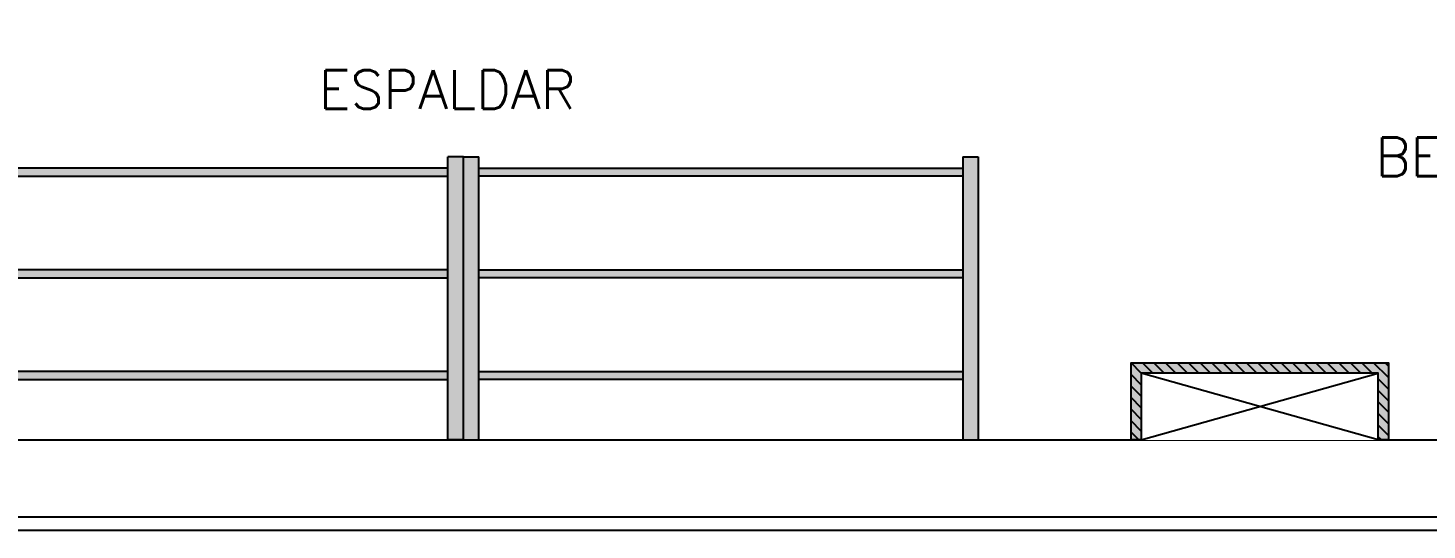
# Model space of a CAD drawing. Header units: inches. Extents: x -55 to 600, y -103 to 167.
# Drawn here: x 554.915 to 557.632, y 40.901 to 41.876 of the extents above; entities that cross this region are included whole.
import ezdxf

# ---------------------------------------------------------------- set-up
doc = ezdxf.new("R2010")
doc.units = ezdxf.units.IN
doc.header["$MEASUREMENT"] = 0
doc.set_wipeout_variables(frame=1)
for name, color, linetype in [('AI-Hatch mob', 254, 'Continuous'), ('AI-Mob', 2, 'Continuous'), ('AI-Pen 05', 5, 'Continuous'), ('AI-Texto acabamento', 1, 'Continuous')]:
    doc.layers.add(name, color=color, linetype=linetype)
doc.styles.add('RS50', font='romans.shx', dxfattribs={"height": 0.1})

# ---------------------------------------------------------------- blocks, each defined once
blk = doc.blocks.new('ESPALDAR ALONGAMENTO')
at = {"layer": 'AI-Hatch mob'}
for points in [[(-32.824, 6.2341), (-32.794, 6.2341), (-32.794, 6.7841), (-32.824, 6.7841)], [(-31.854, 6.2341), (-31.824, 6.2341), (-31.824, 6.7841), (-31.854, 6.7841)], [(-32.794, 6.7466), (-31.854, 6.7466), (-31.854, 6.7616), (-32.794, 6.7616)], [(-32.794, 6.5491), (-31.854, 6.5491), (-31.854, 6.5641), (-32.794, 6.5641)], [(-32.794, 6.3516), (-31.854, 6.3516), (-31.854, 6.3666), (-32.794, 6.3666)]]:
    blk.add_hatch(color=254, dxfattribs=at).paths.add_polyline_path(points)
for p, q in [((-32.824, 6.2341), (-32.824, 6.7841)), ((-32.824, 6.7841), (-32.794, 6.7841)), ((-31.854, 6.7841), (-31.824, 6.7841)), ((-31.824, 6.7841), (-31.824, 6.2341)), ((-32.824, 6.2341), (-32.794, 6.2341)), ((-31.854, 6.2341), (-31.824, 6.2341))]:
    blk.add_line(p, q)
for points in [[(-32.794, 6.2341), (-32.794, 6.7841)], [(-31.854, 6.7841), (-31.854, 6.2341)]]:
    blk.add_lwpolyline(points)
for points in [[(-32.794, 6.7466), (-32.794, 6.7616), (-31.854, 6.7616), (-31.854, 6.7466)], [(-32.794, 6.5491), (-32.794, 6.5641), (-31.854, 6.5641), (-31.854, 6.5491)], [(-32.794, 6.3516), (-32.794, 6.3666), (-31.854, 6.3666), (-31.854, 6.3516)]]:
    blk.add_lwpolyline(points, close=True)
blk = doc.blocks.new('PILARETE EM MADEIRA - DIMENSIONÁVEL')
blk.add_wipeout([(0.02, 0), (0.48, 0), (0.48, 0.13), (0.02, 0.13)])
at = {"layer": 'AI-Hatch mob', "true_color": 0x836344}
blk.add_hatch(color=37, dxfattribs=at).paths.add_polyline_path([(0.02, 0), (0.02, 0.13), (0.48, 0.13), (0.48, 0), (0.5, 0), (0.5, 0.15), (0, 0.15), (0, 0)])
at = {"layer": 'AI-Hatch mob'}
h = blk.add_hatch(dxfattribs=at)
h.set_pattern_fill('ANSI31', color=1, scale=0.005, angle=180.0003)
h.set_pattern_definition([(225.000259, (-52.378875, 64.384175), (0.011225371, -0.0112252694), [])])
h.paths.add_polyline_path([(0.02, 0), (0.02, 0.13), (0.48, 0.13), (0.48, 0), (0.5, 0), (0.5, 0.15), (0, 0.15), (0, 0)])
blk.add_lwpolyline([(0.02, 0), (0.02, 0.13), (0.48, 0.13), (0.48, 0), (0.5, 0), (0.5, 0.15), (0, 0.15), (0, 0), (0.02, 0)])
at = {"layer": 'AI-Hatch mob', "color": 1}
for p, q in [((0.02, 0), (0.48, 0.13)), ((0.48, 0), (0.02, 0.13))]:
    blk.add_line(p, q, dxfattribs=at)
blk = doc.blocks.new('HFGFDA')
blk.add_lwpolyline([(309.9059, -61.2827), (321.0556, -61.2827)])
blk.add_lwpolyline([(309.9059, -61.2827), (321.0556, -61.2827)])
at = {"layer": 'AI-Pen 05'}
blk.add_lwpolyline([(315.6109, -61.1077), (315.6109, -61.2577), (309.9059, -61.2577), (309.9059, -60.3077), (310.0559, -60.3077), (310.0559, -61.1077), (315.6109, -61.1077)], dxfattribs=at)
at = {"layer": 'AI-Mob', "xscale": -1}
blk.add_blockref('ESPALDAR ALONGAMENTO', (279.4393, -67.3417), dxfattribs=at)
at = {"layer": 'AI-Mob'}
blk.add_blockref('ESPALDAR ALONGAMENTO', (345.0872, -67.3417), dxfattribs=at)
at = {"layer": 'AI-Texto acabamento', "style": 'RS50'}
blk.add_text('BEBEDOURO', height=0.075, dxfattribs=at).set_placement((314.0351, -60.5954))
at = {"layer": 'AI-Texto acabamento', "insert": (311.0265, -60.3898), "char_height": 0.075, "width": 2.441012, "attachment_point": 1, "style": 'RS50'}
blk.add_mtext('\\pi0.95622;ESPALDAR', dxfattribs=at)
at = {"layer": 'AI-Mob', "xscale": -1}
blk.add_blockref('PILARETE EM MADEIRA - DIMENSIONÁVEL', (314.0599, -61.1077), dxfattribs=at)

msp = doc.modelspace()

# ---------------------------------------------------------------- block references
msp.add_blockref('HFGFDA', (243.497, 102.1832))

doc.saveas('drawing.dxf')
